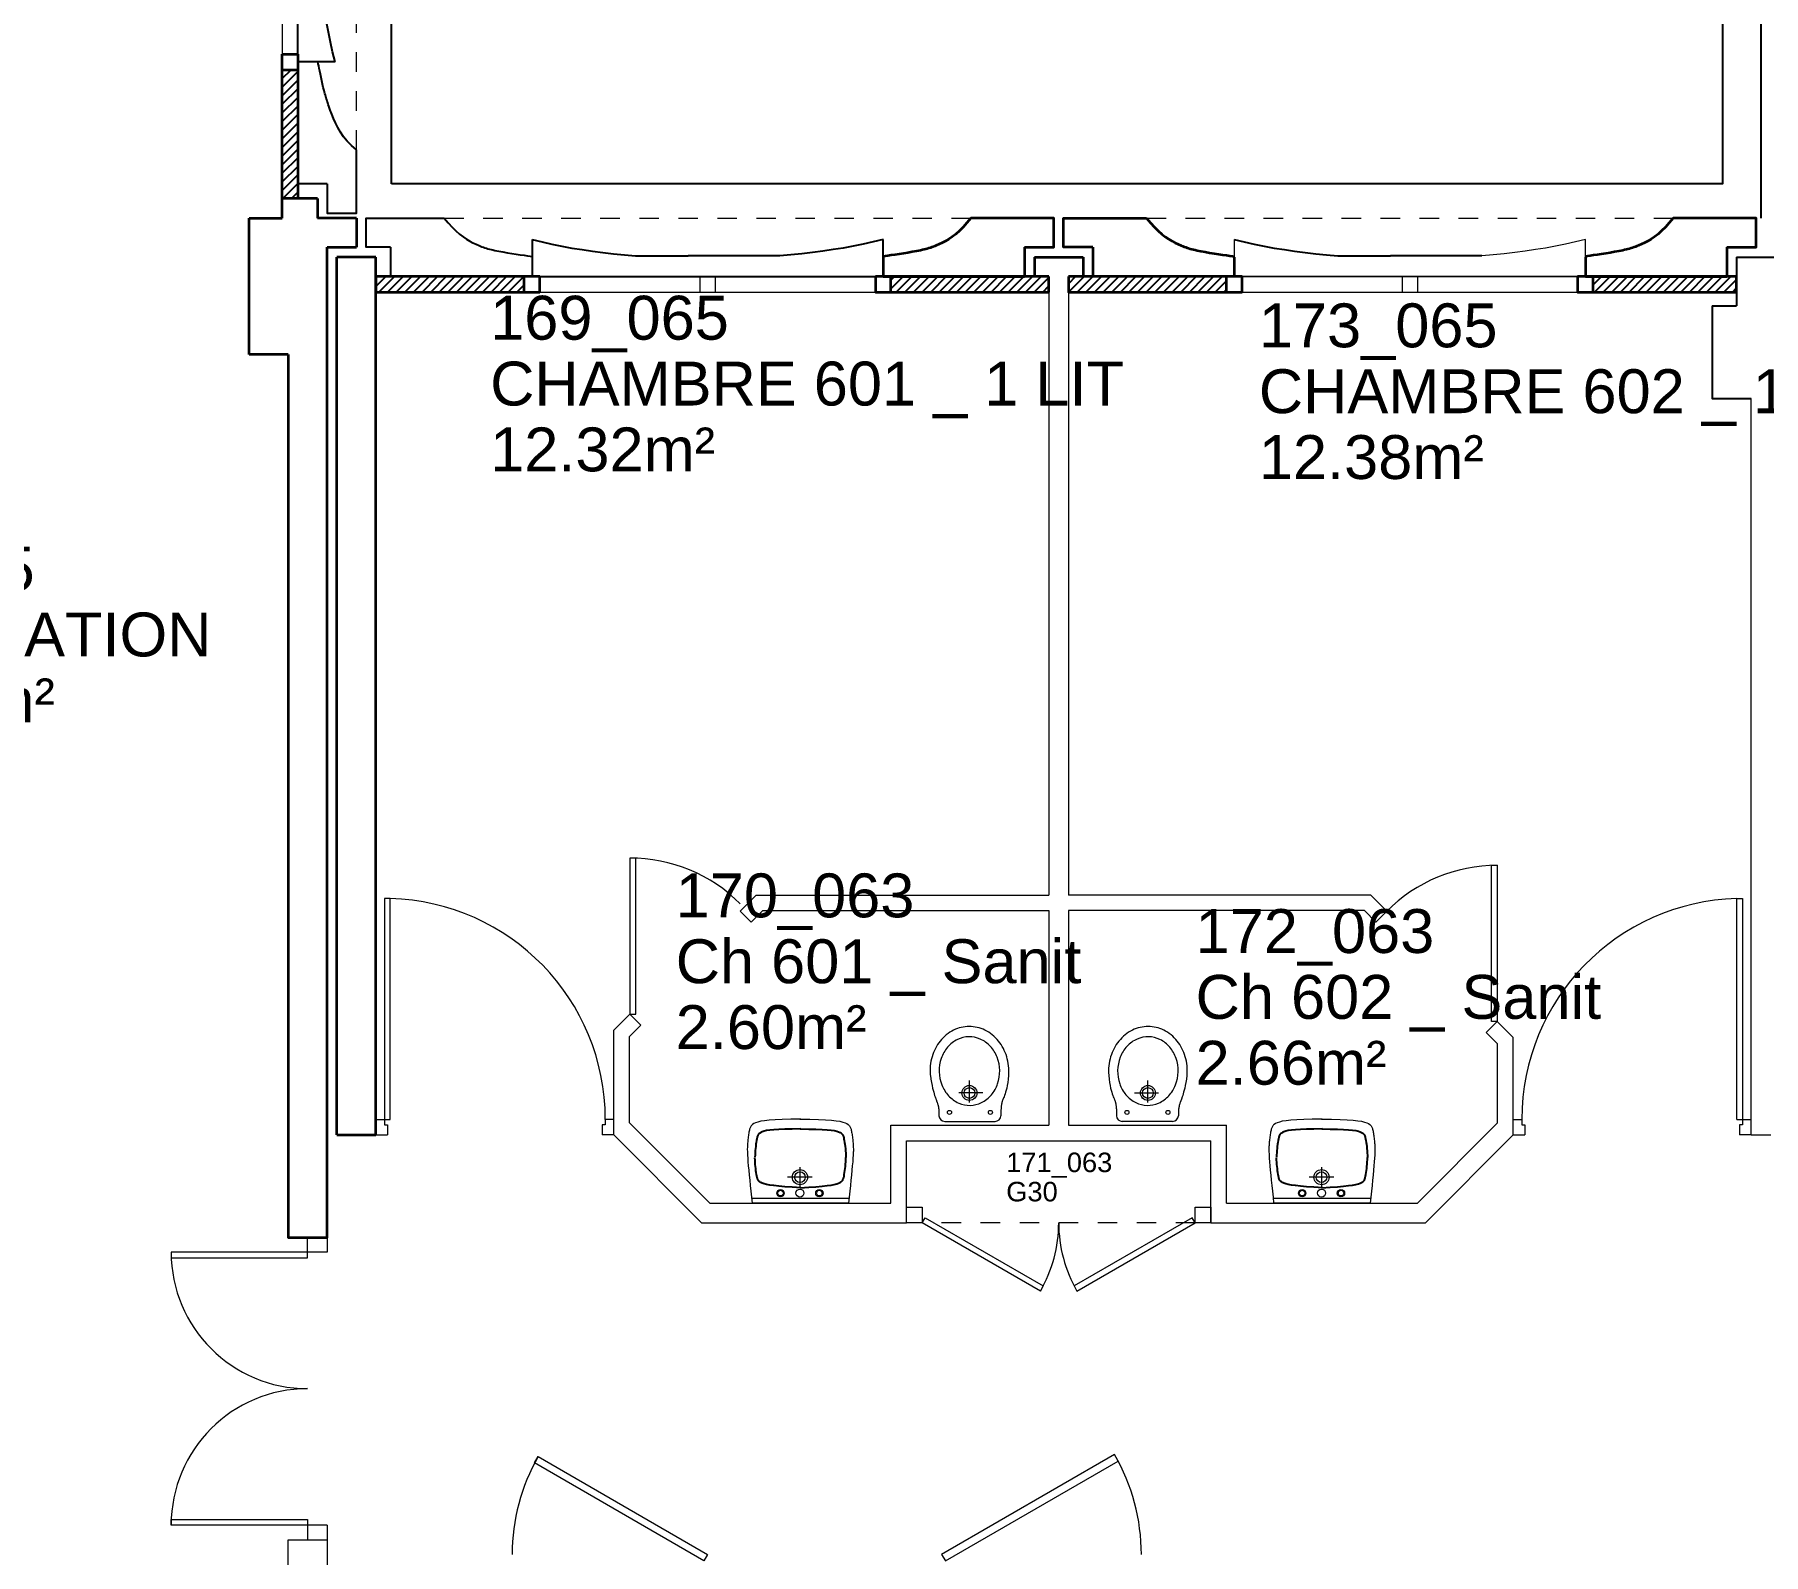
# Model space of a CAD drawing. Header units: metres. Extents: x -8 to 211, y -5 to 116.
# Drawn here: x 165.65 to 174.51, y 60.65 to 68.44 of the extents above; entities that cross this region are included whole.
import ezdxf

# ---------------------------------------------------------------- set-up
doc = ezdxf.new("R2010")
doc.units = ezdxf.units.M
doc.header["$LTSCALE"] = 0.6
doc.header["$MEASUREMENT"] = 0
doc.linetypes.add('CACHÉ', pattern=[0.25, 0.125, -0.125])
doc.linetypes.add('CONTINU', pattern=[0])
doc.layers.get('0').update_dxf_attribs({"linetype": 'CONTINUOUS'})
for name, color, linetype in [('002 poteaux', 7, 'CONTINUOUS'), ('004 cloisons', 7, 'CONTINUOUS'), ('004 isolation', 7, 'CONTINUOUS'), ('006 sanitaire', 5, 'CONTINUOUS'), ('007 Fenêtre', 7, 'CONTINUOUS'), ('A1100 Espace-vert', 7, 'CONTINUOUS'), ('A_Etiqu_Gaine', 8, 'CONTINUOUS'), ('A_Etiqu_Gaine_ancien', 8, 'CONTINUOUS'), ('A_Etiqu_Gaine_code', 8, 'CONTINUOUS'), ('A_Etiqu_Local', 8, 'CONTINUOUS')]:
    doc.layers.add(name, color=color, linetype=linetype)
for name, color, linetype, lineweight in [('A_CHASS', 4, 'CONTINU', 20), ('A_MURS_CLOI', 7, 'CONTINU', 20), ('A_MURS_STRU', 7, 'CONTINU', 35), ('A_PORT', 8, 'CONTINUOUS', 0), ('A_SANI', 5, 'CONTINU', 0)]:
    doc.layers.add(name, color=color, linetype=linetype, lineweight=lineweight)
doc.styles.add('Attribut', font='arial.ttf')

# ---------------------------------------------------------------- blocks, each defined once
blk = doc.blocks.new('BROCA4-G451')
at = {"layer": '004 cloisons', "color": 1, "linetype": 'Continuous'}
for p in [(23.78093, 21.856592), (24.519737, 21.856592)]:
    blk.add_line(p, (24.050331, 21.856592), dxfattribs=at)
blk.add_lwpolyline([(23.250336, 21.939997), (23.301493, 21.927535), (23.35251, 21.916172), (23.403599, 21.90584), (23.454971, 21.896469), (23.506835, 21.887992), (23.559403, 21.880339), (23.612886, 21.873441), (23.667494, 21.86723), (23.723438, 21.861637), (23.78093, 21.856592)], dxfattribs=at)
blk = doc.blocks.new('BROCA4-G450')
at = {"layer": '004 cloisons', "color": 1, "linetype": 'Continuous'}
for points in [[(23.250336, 21.939997), (23.250336, 21.749994), (25.050329, 21.749994), (25.050329, 21.939997)], [(25.050329, 21.939997), (24.999172, 21.927535), (24.948155, 21.916172), (24.897066, 21.90584), (24.845695, 21.896469), (24.793831, 21.887992), (24.741263, 21.880339), (24.687781, 21.873441), (24.633173, 21.86723), (24.577229, 21.861637), (24.519737, 21.856592)]]:
    blk.add_lwpolyline(points, dxfattribs=at)
at = {"layer": '004 cloisons'}
blk.add_blockref('BROCA4-G451', (0, 0), dxfattribs=at)
blk = doc.blocks.new('BROCA4-G455')
at = {"layer": '004 cloisons', "color": 1, "linetype": 'Continuous'}
for p in [(22.15691, 24.081827), (22.15691, 23.38077)]:
    blk.add_line(p, (22.15691, 23.650171), dxfattribs=at)
blk.add_lwpolyline([(22.240314, 22.850176), (22.227852, 22.901333), (22.21649, 22.952351), (22.206157, 23.00344), (22.196787, 23.054811), (22.18831, 23.106675), (22.180657, 23.159243), (22.173759, 23.212726), (22.167548, 23.267334), (22.161954, 23.323278), (22.15691, 23.38077)], dxfattribs=at)
blk = doc.blocks.new('BROCA4-G454')
at = {"layer": '004 cloisons', "color": 1, "linetype": 'Continuous'}
for points in [[(22.240314, 22.850176), (22.050312, 22.850176), (22.050312, 24.600344), (22.240314, 24.600344)], [(22.240314, 24.600344), (22.227852, 24.561633), (22.21649, 24.518559), (22.206157, 24.471663), (22.196787, 24.421485), (22.18831, 24.368568), (22.180657, 24.313453), (22.173759, 24.25668), (22.167548, 24.19879), (22.161954, 24.140326), (22.15691, 24.081827)]]:
    blk.add_lwpolyline(points, dxfattribs=at)
at = {"layer": '004 cloisons'}
blk.add_blockref('BROCA4-G455', (0, 0), dxfattribs=at)
blk = doc.blocks.new('A_Etiqu_Local')
at = {"style": 'Attribut', "flags": 1}
for tag, p in [('CODE_HOPITAL', (-0.4463, 1.9737)), ('CODE_SITE', (-0.4463, 1.7487)), ('CODE_BATIMENT', (-0.4463, 1.5237)), ('CODE_SECTEUR', (-0.4463, 1.2987)), ('CODE_ETAGE', (-0.4463, 1.0737)), ('NOM_NORMALISE', (-0.4463, -0.843)), ('SECTEUR_ACTIVITE', (-0.4463, -1.068)), ('SOUS_SECTEUR_ACTIVITE', (-0.4463, -1.293)), ('VOLUME', (-0.4463, -1.518)), ('SERVICE', (-0.4463, -1.743)), ('CODE_UG', (-0.4463, -1.968)), ('CODE_UA', (-0.4463, -2.193)), ('CODE_POLE', (-0.4463, -2.418)), ('OCCUPANT_EXTERNE', (-0.4463, -2.643)), ('DISPONIBILITE', (-0.4463, -2.868)), ('ACCES_HANDICAPES', (-0.4463, -3.093)), ('NATURE_SOL', (-0.4463, -3.318)), ('RISQUE_LABORATOIRE', (-0.4463, -3.543)), ('AMIANTE', (-0.4463, -3.768))]:
    blk.add_attdef(tag, p, '', height=0.15, dxfattribs=at)
at = {"layer": 'A_Etiqu_Local', "style": 'Attribut'}
for tag, p in [('CODE_PIECE', (-0.4483, 0.5327)), ('NOM_USAGE', (-0.4483, 0.1952)), ('SURFACE', (-0.4483, -0.1423))]:
    blk.add_attdef(tag, p, '', height=0.225, dxfattribs=at)
blk = doc.blocks.new('A_Etiqu_Gaine')
at = {"style": 'Attribut', "flags": 1}
for tag, p in [('CODE_HOPITAL', (-0.4323, 0.8651)), ('CODE_SITE', (-0.4323, 0.7151)), ('CODE_BATIMENT', (-0.4323, 0.5651)), ('CODE_SECTEUR', (-0.4323, 0.4151)), ('CODE_ETAGE', (-0.4323, 0.2651)), ('NOM_NORMALISE', (-0.4323, -0.3349)), ('SECTEUR_ACTIVITE', (-0.4323, -0.4849)), ('SOUS_SECTEUR_ACTIVITE', (-0.4323, -0.6349)), ('SURFACE', (-0.4323, -0.7849)), ('CODE_UG', (-0.4323, -0.9349)), ('CODE_POLE', (-0.4323, -1.0849)), ('AMIANTE', (-0.4323, -1.2349))]:
    blk.add_attdef(tag, p, '', height=0.1, dxfattribs=at)
at = {"layer": 'A_Etiqu_Gaine', "style": 'Attribut'}
blk.add_attdef('NOM_USAGE', (-0.4323, -0.1849), '', height=0.1, dxfattribs=at)
at = {"layer": 'A_Etiqu_Gaine_ancien', "style": 'Attribut'}
blk.add_attdef('CODE_PIECE_ANCIEN', (-0.4323, 0.1151), '', height=0.1, dxfattribs=at)
at = {"layer": 'A_Etiqu_Gaine_code', "style": 'Attribut'}
blk.add_attdef('CODE_PIECE', (-0.4323, -0.0349), '', height=0.1, dxfattribs=at)
blk = doc.blocks.new('BROCA2-G1127')
at = {"layer": '006 sanitaire', "linetype": 'Continuous'}
for points in [[(48.753517, 17.895912), (48.709555, 17.892946), (48.67232, 17.890017), (48.641202, 17.887107), (48.615589, 17.884195), (48.594871, 17.881265), (48.578435, 17.878295), (48.565672, 17.875267), (48.55597, 17.872162), (48.548718, 17.868961), (48.543304, 17.865645), (48.543304, 17.865645), (48.541104, 17.863934), (48.53918, 17.862162), (48.537502, 17.860303), (48.53604, 17.85833), (48.534764, 17.856216), (48.533642, 17.853934), (48.532644, 17.851457), (48.531741, 17.84876), (48.530901, 17.845814), (48.530094, 17.842593), (48.530094, 17.842593), (48.528502, 17.835279), (48.526946, 17.826909), (48.525451, 17.817635), (48.52404, 17.807608), (48.522739, 17.79698), (48.521572, 17.785902), (48.520565, 17.774527), (48.519741, 17.763005), (48.519127, 17.751488), (48.518745, 17.740128)], [(48.75016, 17.895912), (48.794119, 17.892946), (48.831351, 17.890017), (48.862467, 17.887107), (48.88808, 17.884195), (48.908798, 17.881265), (48.925234, 17.878295), (48.937998, 17.875267), (48.947701, 17.872162), (48.954954, 17.868961), (48.960367, 17.865645), (48.960367, 17.865645), (48.962567, 17.863934), (48.964491, 17.862162), (48.966168, 17.860303), (48.96763, 17.85833), (48.968906, 17.856216), (48.970027, 17.853934), (48.971024, 17.851457), (48.971927, 17.84876), (48.972766, 17.845814), (48.973572, 17.842593), (48.973572, 17.842593), (48.975163, 17.835281), (48.976717, 17.826927), (48.978212, 17.817694), (48.97962, 17.807748), (48.980918, 17.797253), (48.98208, 17.786374), (48.983082, 17.775275), (48.983897, 17.764122), (48.984502, 17.753078), (48.984871, 17.74231)]]:
    blk.add_lwpolyline(points, dxfattribs=at)
blk = doc.blocks.new('BROCA2-G1128')
at = {"layer": '006 sanitaire', "linetype": 'Continuous'}
for points in [[(48.753517, 17.59388), (48.709555, 17.594272), (48.67232, 17.59514), (48.641202, 17.596446), (48.615589, 17.598151), (48.594871, 17.600219), (48.578435, 17.60261), (48.565672, 17.605287), (48.55597, 17.608211), (48.548718, 17.611346), (48.543304, 17.614653), (48.543304, 17.614653), (48.541104, 17.616364), (48.53918, 17.618136), (48.537502, 17.619995), (48.53604, 17.621968), (48.534764, 17.624082), (48.533642, 17.626363), (48.532644, 17.628839), (48.531741, 17.631537), (48.530901, 17.634483), (48.530094, 17.637704), (48.530094, 17.637704), (48.528502, 17.645017), (48.526946, 17.653387), (48.525451, 17.662662), (48.52404, 17.672689), (48.522739, 17.683318), (48.521572, 17.694397), (48.520565, 17.705773), (48.519741, 17.717296), (48.519127, 17.728813), (48.518745, 17.740173)], [(48.75016, 17.59388), (48.794119, 17.594272), (48.831351, 17.59514), (48.862467, 17.596446), (48.88808, 17.598151), (48.908798, 17.600219), (48.925234, 17.60261), (48.937998, 17.605287), (48.947701, 17.608211), (48.954954, 17.611346), (48.960367, 17.614653), (48.960367, 17.614653), (48.962567, 17.616364), (48.964491, 17.618136), (48.966168, 17.619995), (48.96763, 17.621968), (48.968906, 17.624082), (48.970027, 17.626363), (48.971024, 17.628839), (48.971927, 17.631537), (48.972766, 17.634483), (48.973572, 17.637704), (48.973572, 17.637704), (48.975163, 17.645015), (48.976717, 17.65337), (48.978212, 17.662603), (48.97962, 17.67255), (48.980918, 17.683045), (48.98208, 17.693925), (48.983082, 17.705025), (48.983897, 17.716179), (48.984502, 17.727222), (48.984871, 17.737991)]]:
    blk.add_lwpolyline(points, dxfattribs=at)
blk = doc.blocks.new('BROCA2-G1126')
at = {"layer": '006 sanitaire'}
for name in ['BROCA2-G1127', 'BROCA2-G1128']:
    blk.add_blockref(name, (0, 0), dxfattribs=at)
blk = doc.blocks.new('BROCA4-G457')
at = {"layer": '004 cloisons', "color": 5, "linetype": 'Continuous'}
for p, q in [((22.04998, 22.850176), (22.04998, 22.224897)), ((22.149986, 22.850176), (22.04998, 22.850176)), ((22.199989, 22.224897), (22.04998, 22.224897))]:
    blk.add_line(p, q, dxfattribs=at)
for points in [[(22.349991, 22.400179), (22.325122, 22.42146), (22.303367, 22.443832), (22.284456, 22.466966), (22.268118, 22.490538), (22.254082, 22.514218), (22.24208, 22.537681), (22.23184, 22.560599), (22.223092, 22.582644), (22.215565, 22.603491), (22.20899, 22.622811), (22.20899, 22.622811), (22.205978, 22.631815), (22.203122, 22.640424), (22.200409, 22.648704), (22.197824, 22.656725), (22.195354, 22.664554), (22.192985, 22.672258), (22.190702, 22.679906), (22.188492, 22.687565), (22.186342, 22.695303), (22.184236, 22.703188), (22.184236, 22.703188), (22.180126, 22.719524), (22.176166, 22.736386), (22.172379, 22.753441), (22.16879, 22.770355), (22.165424, 22.786797), (22.162306, 22.802432), (22.159459, 22.816928), (22.156909, 22.829952), (22.154681, 22.841171), (22.152798, 22.850252)], [(22.199989, 22.224897), (22.199989, 22.075003), (22.349991, 22.075003), (22.349991, 22.400179)]]:
    blk.add_lwpolyline(points, dxfattribs=at)
blk = doc.blocks.new('BROCA4-G453')
at = {"layer": '004 cloisons', "color": 5, "linetype": 'Continuous'}
for p, q in [((22.525238, 21.900003), (22.525238, 21.749994)), ((23.250343, 21.85), (23.250343, 21.749994)), ((23.250343, 21.749994), (22.525238, 21.749994))]:
    blk.add_line(p, q, dxfattribs=at)
for points in [[(22.525238, 21.900003), (22.400343, 21.900003), (22.400343, 22.050003), (22.800346, 22.050003)], [(22.800346, 22.050003), (22.820686, 22.025135), (22.840456, 22.00338), (22.85966, 21.984469), (22.878304, 21.968131), (22.896392, 21.954096), (22.913931, 21.942094), (22.930925, 21.931854), (22.947379, 21.923106), (22.963298, 21.915579), (22.978688, 21.909004), (22.978688, 21.909004), (22.986197, 21.905992), (22.993642, 21.903136), (23.001093, 21.900423), (23.008615, 21.897839), (23.016278, 21.895368), (23.024148, 21.892999), (23.032294, 21.890716), (23.040784, 21.888507), (23.049684, 21.886356), (23.059064, 21.88425), (23.059064, 21.88425), (23.079331, 21.88014), (23.10112, 21.87618), (23.123767, 21.872393), (23.146605, 21.868804), (23.168971, 21.865438), (23.190198, 21.86232), (23.209621, 21.859473), (23.226576, 21.856923), (23.240397, 21.854695), (23.25042, 21.852812)]]:
    blk.add_lwpolyline(points, dxfattribs=at)
blk = doc.blocks.new('BROCA4-G473')
at = {"layer": '004 cloisons', "color": 1, "linetype": 'Continuous'}
for p in [(27.38093, 21.856592), (28.119738, 21.856592)]:
    blk.add_line(p, (27.650331, 21.856592), dxfattribs=at)
blk.add_lwpolyline([(26.850336, 21.939997), (26.901493, 21.927535), (26.952511, 21.916172), (27.0036, 21.90584), (27.054971, 21.896469), (27.106835, 21.887992), (27.159403, 21.880339), (27.212886, 21.873441), (27.267494, 21.86723), (27.323439, 21.861637), (27.38093, 21.856592)], dxfattribs=at)

msp = doc.modelspace()

# ---------------------------------------------------------------- linework, layer by layer
at = {"layer": '002 poteaux', "color": 8, "linetype": 'Continuous'}
for p, q in [((174.3753, 67.2961), (174.625, 67.2961)), ((174.3753, 67.2961), (174.3753, 67.0461)), ((174.2499, 67.0461), (174.3753, 67.0461))]:
    msp.add_line(p, q, dxfattribs=at)
msp.add_lwpolyline([(174.2499, 67.0461), (174.2499, 66.5711), (174.4498, 66.5711)], dxfattribs=at)
at = {"layer": '004 isolation', "color": 8, "linetype": 'Continuous'}
for p, q in [((166.9205, 68.2563), (166.9198, 68.2557)), ((166.9198, 68.2113), (166.9648, 68.2563)), ((166.9198, 67.5961), (166.9198, 68.2563)), ((166.9198, 68.2563), (166.9998, 68.2563)), ((166.9998, 68.2473), (166.9198, 68.1673)), ((166.9998, 68.2563), (166.9998, 67.5961)), ((166.9199, 68.123), (166.9998, 68.203)), ((166.9998, 68.159), (166.9199, 68.079)), ((166.9199, 68.0347), (166.9998, 68.1147)), ((166.9998, 68.0703), (166.9199, 67.9904)), ((166.9199, 67.9464), (166.9998, 68.0264)), ((166.9998, 67.982), (166.9199, 67.9021)), ((166.9199, 67.8578), (166.9998, 67.9377)), ((166.9998, 67.8937), (166.9199, 67.8138)), ((166.9199, 67.7695), (166.9998, 67.8494)), ((166.9998, 67.8054), (166.9199, 67.7255)), ((166.9199, 67.6812), (166.9998, 67.7611)), ((166.9998, 67.7168), (166.9199, 67.6368)), ((166.9231, 67.5961), (166.9998, 67.6728)), ((166.9998, 67.6285), (166.9675, 67.5961)), ((166.9998, 67.5961), (166.9198, 67.5961)), ((167.407, 67.1961), (167.3999, 67.189)), ((167.3999, 67.1448), (167.4512, 67.1961)), ((167.3999, 67.1161), (167.3999, 67.1961)), ((167.3999, 67.1961), (168.1602, 67.1961)), ((167.4953, 67.1961), (167.4153, 67.1161)), ((167.4595, 67.1161), (167.5395, 67.1961)), ((167.5837, 67.1961), (167.5037, 67.1161)), ((167.5479, 67.1161), (167.6279, 67.1961)), ((167.6721, 67.1961), (167.5921, 67.1161)), ((167.6363, 67.1161), (167.7163, 67.1961)), ((167.7605, 67.1961), (167.6805, 67.1161)), ((167.7247, 67.1161), (167.8047, 67.1961)), ((167.8489, 67.1961), (167.7689, 67.1161)), ((167.8131, 67.1161), (167.8931, 67.1961)), ((167.9373, 67.1961), (167.8573, 67.1161)), ((167.9015, 67.1161), (167.9815, 67.1961)), ((168.0257, 67.1961), (167.9457, 67.1161)), ((167.9899, 67.1161), (168.0699, 67.1961)), ((168.1141, 67.1961), (168.0341, 67.1161)), ((168.0783, 67.1161), (168.1583, 67.1961)), ((168.1602, 67.1961), (168.1602, 67.1161)), ((170.0586, 67.1961), (170.0402, 67.1777)), ((170.0402, 67.1335), (170.1028, 67.1961)), ((170.0402, 67.1161), (170.0402, 67.1961)), ((170.0402, 67.1961), (170.8502, 67.1961)), ((170.147, 67.1961), (170.067, 67.1161)), ((170.1112, 67.1161), (170.1912, 67.1961)), ((170.2354, 67.1961), (170.1554, 67.1161)), ((170.1996, 67.1161), (170.2796, 67.1961)), ((170.3238, 67.1961), (170.2438, 67.1161)), ((170.288, 67.1161), (170.368, 67.1961)), ((170.4122, 67.1961), (170.3322, 67.1161)), ((170.3764, 67.1161), (170.4564, 67.1961)), ((170.5006, 67.1961), (170.4206, 67.1161)), ((170.4647, 67.1161), (170.5447, 67.1961)), ((170.589, 67.1961), (170.5089, 67.1161)), ((170.5531, 67.1161), (170.6331, 67.1961)), ((170.6773, 67.1961), (170.5973, 67.1161)), ((170.6415, 67.1161), (170.7215, 67.1961)), ((170.7657, 67.1961), (170.6857, 67.1161)), ((170.7299, 67.1161), (170.8099, 67.1961)), ((170.8502, 67.1922), (170.7741, 67.1161)), ((170.8502, 67.1961), (170.8502, 67.1161)), ((170.9867, 67.1961), (170.9502, 67.1596)), ((170.9502, 67.1161), (170.9502, 67.1961)), ((170.9502, 67.1961), (171.7602, 67.1961)), ((170.9509, 67.1161), (171.0309, 67.1961)), ((171.0751, 67.1961), (170.9951, 67.1161)), ((171.0393, 67.1161), (171.1193, 67.1961)), ((171.1635, 67.1961), (171.0834, 67.1161)), ((171.1277, 67.1161), (171.2077, 67.1961)), ((171.2519, 67.1961), (171.1718, 67.1161)), ((171.216, 67.1161), (171.2961, 67.1961)), ((171.3403, 67.1961), (171.2602, 67.1161)), ((171.3044, 67.1161), (171.3844, 67.1961)), ((171.4286, 67.1961), (171.3486, 67.1161)), ((171.3928, 67.1161), (171.4728, 67.1961)), ((171.517, 67.1961), (171.437, 67.1161)), ((171.4812, 67.1161), (171.5612, 67.1961)), ((171.6054, 67.1961), (171.5254, 67.1161)), ((171.5696, 67.1161), (171.6496, 67.1961)), ((171.6938, 67.1961), (171.6138, 67.1161)), ((171.658, 67.1161), (171.738, 67.1961)), ((171.7602, 67.1961), (171.7602, 67.1161)), ((173.6825, 67.1961), (173.6402, 67.1538)), ((173.6402, 67.1961), (174.3753, 67.1961)), ((173.6402, 67.1161), (173.6402, 67.1961)), ((173.6467, 67.1161), (173.7267, 67.1961)), ((173.7709, 67.1961), (173.6909, 67.1161)), ((173.7351, 67.1161), (173.8151, 67.1961)), ((173.8593, 67.1961), (173.7793, 67.1161)), ((173.8235, 67.1161), (173.9035, 67.1961)), ((173.9477, 67.1961), (173.8677, 67.1161)), ((173.9119, 67.1161), (173.9919, 67.1961)), ((174.0361, 67.1961), (173.9561, 67.1161)), ((174.0003, 67.1161), (174.0803, 67.1961)), ((174.1245, 67.1961), (174.0445, 67.1161)), ((174.0887, 67.1161), (174.1687, 67.1961)), ((174.2129, 67.1961), (174.1329, 67.1161)), ((174.1771, 67.1161), (174.2571, 67.1961)), ((174.3012, 67.1961), (174.2212, 67.1161)), ((174.2655, 67.1161), (174.3455, 67.1961)), ((174.3753, 67.1818), (174.3096, 67.1161)), ((174.3753, 67.1961), (174.3753, 67.1161)), ((168.1602, 67.1161), (167.3999, 67.1161)), ((168.1602, 67.1539), (168.1225, 67.1161)), ((170.8502, 67.1161), (170.0402, 67.1161)), ((170.8183, 67.1161), (170.8502, 67.148)), ((171.7602, 67.1161), (170.9502, 67.1161)), ((171.7602, 67.1741), (171.7022, 67.1161)), ((171.7464, 67.1161), (171.7602, 67.1299)), ((174.3753, 67.1161), (173.6402, 67.1161)), ((174.3538, 67.1161), (174.3753, 67.1376))]:
    msp.add_line(p, q, dxfattribs=at)
at = {"layer": 'A1100 Espace-vert', "color": 8, "linetype": 'Continuous'}
msp.add_lwpolyline([(167.2999, 74.5461), (174.4999, 74.5461), (174.4999, 67.4961)], dxfattribs=at)
msp.add_lwpolyline([(167.4804, 67.6708), (167.4804, 74.3431), (174.3027, 74.3431), (174.3027, 67.6708)], close=True, dxfattribs=at)
at = {"layer": 'A_CHASS', "color": 8, "linetype": 'CACHÉ'}
for p, q in [((167.2999, 67.8463), (167.2999, 70.4965)), ((167.7502, 67.4961), (170.4502, 67.4961)), ((171.3502, 67.4961), (174.0502, 67.4961))]:
    msp.add_line(p, q, dxfattribs=at)
at = {"layer": 'A_CHASS', "color": 8, "linetype": 'Continuous'}
for p, q in [((166.9202, 68.3363), (166.9202, 70.0065)), ((167.0002, 70.0065), (167.0002, 68.3363)), ((169.9602, 67.1961), (168.2402, 67.1961)), ((173.5602, 67.1961), (171.8402, 67.1961)), ((168.2402, 67.1161), (169.9602, 67.1161)), ((171.8402, 67.1161), (173.5602, 67.1161))]:
    msp.add_line(p, q, dxfattribs=at)
for points in [[(171.8002, 67.3861), (171.8002, 67.1961), (173.6002, 67.1961), (173.6002, 67.3861)], [(173.6002, 67.3861), (173.549, 67.3737), (173.498, 67.3623), (173.4469, 67.352), (173.3956, 67.3426), (173.3437, 67.3341), (173.2911, 67.3265), (173.2376, 67.3196), (173.183, 67.3134), (173.1271, 67.3078), (173.0696, 67.3027)], [(169.0602, 67.1961), (169.0602, 67.1161)], [(169.1402, 67.1161), (169.1402, 67.1961)], [(172.6602, 67.1961), (172.6602, 67.1161)], [(172.7402, 67.1161), (172.7402, 67.1961)]]:
    msp.add_lwpolyline(points, dxfattribs=at)
at = {"layer": 'A_MURS_CLOI', "color": 8, "linetype": 'Continuous'}
for p, q in [((170.8502, 67.1961), (170.8499, 64.0262)), ((170.9502, 67.1961), (170.9499, 64.0262)), ((174.4498, 62.7962), (174.4498, 66.5711)), ((169.2675, 63.9441), (169.3496, 64.0262)), ((169.3496, 64.0262), (170.8499, 64.0262)), ((172.5001, 64.0262), (170.9499, 64.0262)), ((172.5822, 63.9441), (172.5001, 64.0262)), ((169.2675, 63.9441), (169.324, 63.8875)), ((169.324, 63.8875), (169.3828, 63.9462)), ((169.3828, 63.9462), (170.8499, 63.9462)), ((170.8499, 63.9462), (170.8499, 62.8458)), ((172.4669, 63.9462), (170.9499, 63.9462)), ((170.9499, 63.9462), (170.9499, 62.8458)), ((172.5257, 63.8875), (172.4669, 63.9462)), ((172.5822, 63.9441), (172.5257, 63.8875)), ((168.6196, 63.3337), (168.7018, 63.4159)), ((168.7018, 63.4159), (168.7583, 63.3593)), ((173.1479, 63.3784), (173.0913, 63.3218)), ((173.2301, 63.2962), (173.1479, 63.3784)), ((168.6196, 62.7962), (168.6196, 63.3337)), ((168.6996, 63.3006), (168.7583, 63.3593)), ((168.6996, 62.8577), (168.6996, 63.3006)), ((173.1501, 63.2631), (173.0913, 63.3218)), ((173.2301, 62.7962), (173.2301, 63.2962)), ((173.1501, 62.8577), (173.1501, 63.2631)), ((168.6996, 62.8577), (169.111, 62.4462)), ((170.0399, 62.8458), (170.8499, 62.8458)), ((170.0399, 62.4462), (170.0399, 62.8458)), ((170.9499, 62.8458), (171.7599, 62.8458)), ((171.7599, 62.4462), (171.7599, 62.8458)), ((173.1501, 62.8577), (172.7387, 62.4462)), ((168.6196, 62.7962), (169.0696, 62.3462)), ((170.1199, 62.7658), (171.6799, 62.7658)), ((170.1199, 62.3462), (170.1199, 62.7658)), ((171.6799, 62.3462), (171.6799, 62.7658)), ((173.2301, 62.7962), (172.7801, 62.3462)), ((174.4498, 62.7962), (174.5498, 62.7962)), ((169.111, 62.4462), (170.0399, 62.4462)), ((171.7599, 62.4462), (172.7387, 62.4462)), ((169.0696, 62.3462), (170.1199, 62.3462)), ((171.6799, 62.3462), (172.7801, 62.3462))]:
    msp.add_line(p, q, dxfattribs=at)
msp.add_lwpolyline([(167.0499, 62.196), (167.0499, 62.271), (167.1499, 62.271), (167.1499, 62.196)], close=True, dxfattribs=at)
for points in [[(167.1499, 60.796), (167.1499, 56.4211), (166.9499, 56.4211), (166.9499, 60.721)], [(166.9499, 60.721), (167.1499, 60.721)], [(167.1499, 60.796), (167.0499, 60.796), (167.0499, 60.721)]]:
    msp.add_lwpolyline(points, dxfattribs=at)
at = {"layer": 'A_MURS_STRU', "color": 8, "linetype": 'Continuous'}
for p, q in [((166.9198, 67.4961), (166.9198, 68.3363)), ((166.9998, 68.3363), (166.9998, 67.5961)), ((167.0999, 67.5961), (166.9198, 67.5961)), ((167.0999, 67.5961), (167.0999, 67.4961)), ((166.7499, 66.7961), (166.7499, 67.4961)), ((166.7499, 67.4961), (166.9198, 67.4961)), ((167.2999, 67.4961), (167.0999, 67.4961)), ((167.2999, 67.4961), (167.2999, 67.3461)), ((167.1499, 67.3461), (167.2999, 67.3461)), ((170.7753, 67.2961), (170.7753, 67.1961)), ((170.7753, 67.2961), (171.0251, 67.2961)), ((171.0251, 67.2961), (171.0251, 67.1961)), ((168.2402, 67.1961), (167.3999, 67.1961)), ((170.8502, 67.1961), (169.9602, 67.1961)), ((171.8402, 67.1961), (170.9502, 67.1961)), ((174.3753, 67.1961), (173.5602, 67.1961)), ((166.9499, 66.7961), (166.7499, 66.7961))]:
    msp.add_line(p, q, dxfattribs=at)
at = {"layer": 'A_MURS_STRU', "color": 8}
for p, q in [((167.3999, 67.2961), (167.1999, 67.2961)), ((167.1999, 62.7962), (167.1999, 67.2961)), ((167.3999, 62.7962), (167.3999, 67.2961)), ((170.0002, 67.2961), (170.0002, 67.1961)), ((170.7253, 67.3461), (170.7253, 67.1961)), ((171.0751, 67.3461), (171.0751, 67.1961)), ((171.8002, 67.2961), (171.8002, 67.1961)), ((173.6002, 67.2961), (173.6002, 67.1961)), ((174.3253, 67.3461), (174.3253, 67.1961)), ((170.0002, 67.1961), (170.7253, 67.1961)), ((171.8002, 67.1961), (171.0751, 67.1961)), ((173.6002, 67.1961), (174.3253, 67.1961)), ((167.1999, 62.7962), (167.3999, 62.7962))]:
    msp.add_line(p, q, dxfattribs=at)
at = {"layer": 'A_MURS_STRU', "color": 8, "linetype": 'Continuous'}
for points in [[(166.9198, 68.3363), (166.9998, 68.3363)], [(166.9198, 68.2563), (166.9998, 68.2563)], [(166.9499, 66.7961), (166.9499, 62.271), (167.1499, 62.271), (167.1499, 67.3461)], [(167.3999, 67.1961), (167.3999, 67.1161), (168.2402, 67.1161)], [(168.1602, 67.1161), (168.1602, 67.1961)], [(168.2402, 67.1161), (168.2402, 67.1961)], [(169.9602, 67.1961), (169.9602, 67.1161), (170.8502, 67.1161)], [(170.0402, 67.1161), (170.0402, 67.1961)], [(170.8502, 67.1161), (170.8502, 67.1961)], [(170.9502, 67.1961), (170.9502, 67.1161), (171.8402, 67.1161)], [(171.7602, 67.1161), (171.7602, 67.1961)], [(171.8402, 67.1161), (171.8402, 67.1961)], [(173.5602, 67.1961), (173.5602, 67.1161), (174.3753, 67.1161)], [(173.6402, 67.1161), (173.6402, 67.1961)], [(174.3753, 67.1161), (174.3753, 67.1961)]]:
    msp.add_lwpolyline(points, dxfattribs=at)
at = {"layer": 'A_MURS_STRU', "color": 8}
for points in [[(170.4502, 67.4961), (170.4298, 67.4713), (170.4101, 67.4495), (170.3909, 67.4306), (170.3722, 67.4143), (170.3541, 67.4002), (170.3366, 67.3882), (170.3196, 67.378), (170.3032, 67.3692), (170.2872, 67.3617), (170.2718, 67.3551), (170.2718, 67.3551), (170.2643, 67.3521), (170.2569, 67.3493), (170.2494, 67.3465), (170.2419, 67.344), (170.2343, 67.3415), (170.2264, 67.3391), (170.2182, 67.3368), (170.2098, 67.3346), (170.2009, 67.3325), (170.1915, 67.3304), (170.1915, 67.3304), (170.1712, 67.3263), (170.1494, 67.3223), (170.1268, 67.3185), (170.1039, 67.3149), (170.0816, 67.3116), (170.0603, 67.3084), (170.0409, 67.3056), (170.024, 67.303), (170.0101, 67.3008), (170.0001, 67.2989)], [(170.7253, 67.3461), (170.8752, 67.3461), (170.8752, 67.4961), (170.4502, 67.4961)], [(171.0751, 67.3461), (170.9252, 67.3461), (170.9252, 67.4961), (171.3502, 67.4961)], [(171.3502, 67.4961), (171.3705, 67.4713), (171.3903, 67.4495), (171.4095, 67.4306), (171.4282, 67.4143), (171.4462, 67.4002), (171.4638, 67.3882), (171.4808, 67.378), (171.4972, 67.3692), (171.5132, 67.3617), (171.5285, 67.3551), (171.5285, 67.3551), (171.5361, 67.3521), (171.5435, 67.3493), (171.5509, 67.3465), (171.5585, 67.344), (171.5661, 67.3415), (171.574, 67.3391), (171.5821, 67.3368), (171.5906, 67.3346), (171.5995, 67.3325), (171.6089, 67.3304), (171.6089, 67.3304), (171.6292, 67.3263), (171.651, 67.3223), (171.6736, 67.3185), (171.6965, 67.3149), (171.7188, 67.3116), (171.7401, 67.3084), (171.7595, 67.3056), (171.7764, 67.303), (171.7903, 67.3008), (171.8003, 67.2989)], [(174.0502, 67.4961), (174.0298, 67.4713), (174.0101, 67.4495), (173.9909, 67.4306), (173.9722, 67.4143), (173.9541, 67.4002), (173.9366, 67.3882), (173.9196, 67.378), (173.9032, 67.3692), (173.8872, 67.3617), (173.8718, 67.3551), (173.8718, 67.3551), (173.8643, 67.3521), (173.8569, 67.3493), (173.8494, 67.3465), (173.8419, 67.344), (173.8343, 67.3415), (173.8264, 67.3391), (173.8182, 67.3368), (173.8098, 67.3346), (173.8009, 67.3325), (173.7915, 67.3304), (173.7915, 67.3304), (173.7712, 67.3263), (173.7494, 67.3223), (173.7268, 67.3185), (173.7039, 67.3149), (173.6816, 67.3116), (173.6603, 67.3084), (173.6409, 67.3056), (173.624, 67.303), (173.6101, 67.3008), (173.6001, 67.2989)], [(174.3253, 67.3461), (174.4752, 67.3461), (174.4752, 67.4961), (174.0502, 67.4961)]]:
    msp.add_lwpolyline(points, dxfattribs=at)
at = {"layer": 'A_PORT', "color": 8, "linetype": 'Continuous'}
for p, q in [((168.7318, 64.2159), (168.7018, 64.2159)), ((168.7018, 64.2159), (168.7018, 63.4159)), ((168.7318, 63.4159), (168.7318, 64.2159)), ((173.1179, 63.3784), (173.1179, 64.1784)), ((173.1179, 64.1784), (173.1479, 64.1784)), ((173.1479, 64.1784), (173.1479, 63.3784)), ((167.4437, 64.0078), (167.4437, 62.8485)), ((167.4737, 64.0078), (167.4437, 64.0078)), ((167.4737, 62.8762), (167.4737, 64.0078)), ((174.3759, 62.8762), (174.3759, 64.0078)), ((174.3759, 64.0078), (174.4059, 64.0078)), ((174.4059, 64.0078), (174.4059, 62.8485)), ((168.7018, 63.4159), (168.7318, 63.4159)), ((173.1479, 63.3784), (173.1179, 63.3784)), ((167.3999, 62.7962), (167.3999, 62.8762)), ((167.3999, 62.8762), (167.4737, 62.8762)), ((167.4437, 62.8485), (167.4597, 62.8485)), ((167.4597, 62.8485), (167.4597, 62.7962)), ((168.5597, 62.8485), (168.5597, 62.7962)), ((168.5757, 62.8485), (168.5597, 62.8485)), ((168.5757, 62.8762), (168.5757, 62.8485)), ((168.6196, 62.8762), (168.5757, 62.8762)), ((168.6196, 62.7962), (168.6196, 62.8762)), ((173.2301, 62.7962), (173.2301, 62.8762)), ((173.2301, 62.8762), (173.2739, 62.8762)), ((173.2739, 62.8762), (173.2739, 62.8485)), ((173.2739, 62.8485), (173.2899, 62.8485)), ((173.2899, 62.8485), (173.2899, 62.7962)), ((174.3759, 62.8762), (174.4498, 62.8762)), ((174.3899, 62.8485), (174.3899, 62.7962)), ((174.4059, 62.8485), (174.3899, 62.8485)), ((174.4498, 62.7962), (174.4498, 62.8762)), ((167.3999, 62.7962), (167.4597, 62.7962)), ((168.6196, 62.7962), (168.5597, 62.7962)), ((173.2301, 62.7962), (173.2899, 62.7962)), ((174.4498, 62.7962), (174.3899, 62.7962)), ((167.0499, 62.196), (166.3499, 62.196)), ((166.3499, 62.196), (166.3499, 62.166)), ((166.3499, 62.166), (167.0499, 62.166)), ((167.0499, 62.166), (167.0499, 62.196)), ((166.3499, 60.796), (166.3499, 60.826)), ((166.3499, 60.826), (167.0499, 60.826)), ((167.0499, 60.826), (167.0499, 60.796)), ((167.0499, 60.796), (166.3499, 60.796))]:
    msp.add_line(p, q, dxfattribs=at)
at = {"layer": 'A_PORT', "color": 8, "linetype": 'CACHÉ'}
msp.add_line((171.5999, 62.3462), (170.1999, 62.3462), dxfattribs=at)
at = {"layer": 'A_PORT', "color": 8, "linetype": 'Continuous'}
for points in [[(170.1199, 62.3462), (170.1199, 62.4262), (170.1999, 62.4262), (170.1999, 62.3462)], [(171.5999, 62.3462), (171.5999, 62.4262), (171.6799, 62.4262), (171.6799, 62.3462)], [(170.2149, 62.3722), (170.8211, 62.0222), (170.8061, 61.9962), (170.1999, 62.3462)], [(171.5849, 62.3722), (170.9787, 62.0222), (170.9937, 61.9962), (171.5999, 62.3462)], [(170.319, 60.6128), (171.2056, 61.1247), (171.1864, 61.1579), (170.2998, 60.646)], [(169.0816, 60.6141), (168.2134, 61.1153), (168.2322, 61.1479), (169.1003, 60.6467)]]:
    msp.add_lwpolyline(points, close=True, dxfattribs=at)
for centre, radius, start, end in [((168.7018, 63.4159), 0.8, 44.99998, 90), ((173.1479, 63.3784), 0.8, 90, 135.00001), ((167.4437, 62.8762), 1.132, 0, 88.48138), ((174.4059, 62.8762), 1.132, 91.51862, 180), ((170.1999, 62.3462), 0.7, 330.00002, 0.00001), ((171.5999, 62.3462), 0.7, 180.00001, 210), ((167.0499, 62.196), 0.7, 180.00001, 270), ((167.0499, 60.796), 0.7, 90, 179.99999), ((170.2998, 60.646), 1.0238, 0.00001, 30), ((169.1003, 60.6467), 1.0025, 150, 179.99999)]:
    msp.add_arc(centre, radius, start, end, dxfattribs=at)
at = {"layer": 'A_SANI', "color": 8}
for p, q in [((170.4425, 62.9627), (170.4425, 63.075)), ((171.3572, 62.9627), (171.3572, 63.075)), ((170.5108, 63.0116), (170.3888, 63.0116)), ((171.2888, 63.0116), (171.4109, 63.0116)), ((170.2862, 62.8978), (170.2863, 62.8946)), ((170.3163, 62.8658), (170.5735, 62.8658)), ((170.6036, 62.8978), (170.6035, 62.8946)), ((171.196, 62.8978), (171.1962, 62.8946)), ((171.4833, 62.8658), (171.2261, 62.8658)), ((171.5134, 62.8978), (171.5133, 62.8946)), ((169.6367, 62.5798), (169.5103, 62.5798)), ((169.5735, 62.6308), (169.5735, 62.5287)), ((172.3105, 62.5798), (172.1841, 62.5798)), ((172.2473, 62.6308), (172.2473, 62.5287)), ((169.8231, 62.4711), (169.3278, 62.4711)), ((169.8231, 62.4462), (169.3278, 62.4462)), ((172.497, 62.4711), (172.0016, 62.4711)), ((172.497, 62.4462), (172.0016, 62.4462))]:
    msp.add_line(p, q, dxfattribs=at)
for points in [[(170.6436, 63.1026, 0.092603), (170.6334, 63.1975, 0.097518), (170.591, 63.2778, 0.107322), (170.5216, 63.3335, 0.116228), (170.4414, 63.3524, 0.11669), (170.3613, 63.3335, 0.108258), (170.2925, 63.2778, 0.098236), (170.2509, 63.1976, 0.092772), (170.2416, 63.1026, 0.094013)], [(170.3807, 63.2854, 0.102556), (170.3301, 63.2459, 0.093461), (170.2979, 63.1891, 0.177185), (170.3007, 63.0527, 0.093461), (170.3353, 62.9973, 0.102556), (170.3874, 62.9599, 0.222941), (170.5043, 62.9623, 0.102556), (170.5548, 63.0018, 0.093461), (170.587, 63.0586, 0.177033), (170.5842, 63.1951, 0.093461), (170.5497, 63.2504, 0.102556), (170.4975, 63.2878, 0.222834), (170.3807, 63.2854)], [(171.5581, 63.1026, 0.092772), (171.5487, 63.1976, 0.098236), (171.5071, 63.2778, 0.108258), (171.4383, 63.3335, 0.11669), (171.3582, 63.3524, 0.116228), (171.278, 63.3335, 0.107322), (171.2086, 63.2778, 0.097518), (171.1662, 63.1975, 0.092603), (171.1561, 63.1026, 0.094447)], [(171.3021, 63.2878, 0.102556), (171.25, 63.2504, 0.093461), (171.2154, 63.1951, 0.177283), (171.2126, 63.0586, 0.093461), (171.2448, 63.0018, 0.102556), (171.2954, 62.9623, 0.22278), (171.4122, 62.9599, 0.102556), (171.4644, 62.9973, 0.093461), (171.4989, 63.0527, 0.177131), (171.5017, 63.1891, 0.093461), (171.4695, 63.2459, 0.102556), (171.419, 63.2854, 0.222937), (171.302, 63.2878)]]:
    msp.add_lwpolyline(points, format="xyb", dxfattribs=at)
for points in [[(170.2423, 63.1019), (170.2452, 63.0825), (170.2481, 63.0653), (170.251, 63.0502), (170.2538, 63.0368), (170.2565, 63.0252), (170.2591, 63.0151), (170.2617, 63.0063), (170.264, 62.9987), (170.2663, 62.9921), (170.2683, 62.9863), (170.2683, 62.9863), (170.2693, 62.9837), (170.2702, 62.9813), (170.271, 62.9789), (170.2719, 62.9767), (170.2727, 62.9746), (170.2735, 62.9725), (170.2742, 62.9704), (170.275, 62.9684), (170.2757, 62.9663), (170.2764, 62.9643), (170.2764, 62.9643), (170.2772, 62.9621), (170.2779, 62.9599), (170.2786, 62.9577), (170.2793, 62.9555), (170.28, 62.9532), (170.2807, 62.9509), (170.2813, 62.9486), (170.2819, 62.9464), (170.2824, 62.9441), (170.283, 62.9418), (170.283, 62.9418), (170.2838, 62.9374), (170.2845, 62.9331), (170.2851, 62.9288), (170.2855, 62.9245), (170.2858, 62.9203), (170.286, 62.916), (170.2861, 62.9116), (170.2862, 62.9071), (170.2862, 62.9025), (170.2862, 62.8978)], [(170.6427, 63.1019), (170.641, 63.0825), (170.6389, 63.0653), (170.6364, 63.0502), (170.6338, 63.0368), (170.6309, 63.0252), (170.628, 63.0151), (170.6251, 63.0063), (170.6223, 62.9987), (170.6196, 62.9921), (170.6172, 62.9863), (170.6172, 62.9863), (170.6161, 62.9837), (170.615, 62.9813), (170.6141, 62.9789), (170.6132, 62.9767), (170.6124, 62.9746), (170.6116, 62.9725), (170.6109, 62.9704), (170.6103, 62.9684), (170.6097, 62.9663), (170.6091, 62.9643), (170.6091, 62.9643), (170.6086, 62.9621), (170.6081, 62.9599), (170.6076, 62.9577), (170.6072, 62.9555), (170.6068, 62.9532), (170.6064, 62.9509), (170.6061, 62.9486), (170.6058, 62.9464), (170.6055, 62.9441), (170.6052, 62.9418), (170.6052, 62.9418), (170.6048, 62.9374), (170.6044, 62.9331), (170.6042, 62.9288), (170.6039, 62.9245), (170.6038, 62.9203), (170.6037, 62.916), (170.6036, 62.9116), (170.6036, 62.9071), (170.6036, 62.9025), (170.6036, 62.8978)], [(171.157, 63.1019), (171.1587, 63.0825), (171.1608, 63.0653), (171.1632, 63.0502), (171.1659, 63.0368), (171.1687, 63.0252), (171.1716, 63.0151), (171.1745, 63.0063), (171.1774, 62.9987), (171.18, 62.9921), (171.1825, 62.9863), (171.1825, 62.9863), (171.1836, 62.9837), (171.1846, 62.9813), (171.1855, 62.9789), (171.1864, 62.9767), (171.1872, 62.9746), (171.188, 62.9725), (171.1887, 62.9704), (171.1894, 62.9684), (171.19, 62.9663), (171.1905, 62.9643), (171.1905, 62.9643), (171.1911, 62.9621), (171.1916, 62.9599), (171.192, 62.9577), (171.1925, 62.9555), (171.1929, 62.9532), (171.1932, 62.9509), (171.1936, 62.9486), (171.1939, 62.9464), (171.1942, 62.9441), (171.1944, 62.9418), (171.1944, 62.9418), (171.1948, 62.9374), (171.1952, 62.9331), (171.1955, 62.9288), (171.1957, 62.9245), (171.1958, 62.9203), (171.1959, 62.916), (171.196, 62.9116), (171.196, 62.9071), (171.196, 62.9025), (171.196, 62.8978)], [(171.5574, 63.1019), (171.5544, 63.0825), (171.5515, 63.0653), (171.5487, 63.0502), (171.5459, 63.0368), (171.5431, 63.0252), (171.5405, 63.0151), (171.538, 63.0063), (171.5356, 62.9987), (171.5334, 62.9921), (171.5313, 62.9863), (171.5313, 62.9863), (171.5304, 62.9837), (171.5295, 62.9813), (171.5286, 62.9789), (171.5278, 62.9767), (171.5269, 62.9746), (171.5262, 62.9725), (171.5254, 62.9704), (171.5247, 62.9684), (171.5239, 62.9663), (171.5232, 62.9643), (171.5232, 62.9643), (171.5225, 62.9621), (171.5217, 62.9599), (171.521, 62.9577), (171.5203, 62.9555), (171.5196, 62.9532), (171.519, 62.9509), (171.5183, 62.9486), (171.5177, 62.9464), (171.5172, 62.9441), (171.5167, 62.9418), (171.5167, 62.9418), (171.5158, 62.9374), (171.5151, 62.9331), (171.5145, 62.9288), (171.5141, 62.9245), (171.5138, 62.9203), (171.5136, 62.916), (171.5135, 62.9116), (171.5134, 62.9071), (171.5134, 62.9025), (171.5134, 62.8978)], [(169.5774, 62.878), (169.526, 62.8772), (169.4825, 62.8759), (169.446, 62.8742), (169.416, 62.8719), (169.3917, 62.8693), (169.3724, 62.8662), (169.3574, 62.8627), (169.3458, 62.8589), (169.3371, 62.8547), (169.3305, 62.8501), (169.3305, 62.8501), (169.3278, 62.8478), (169.3254, 62.8453), (169.3232, 62.8426), (169.3213, 62.8398), (169.3196, 62.8367), (169.3181, 62.8333), (169.3168, 62.8296), (169.3156, 62.8256), (169.3144, 62.8212), (169.3134, 62.8163), (169.3134, 62.8163), (169.3123, 62.811), (169.3113, 62.8053), (169.3104, 62.7992), (169.3095, 62.793), (169.3086, 62.7865), (169.3078, 62.7799), (169.307, 62.7734), (169.3064, 62.7669), (169.3057, 62.7605), (169.3052, 62.7543), (169.3052, 62.7543), (169.3047, 62.7484), (169.3043, 62.7427), (169.304, 62.7371), (169.3038, 62.7315), (169.3037, 62.7258), (169.3037, 62.72), (169.3038, 62.714), (169.3039, 62.7076), (169.3042, 62.7008), (169.3046, 62.6935), (169.3046, 62.6935), (169.3056, 62.6771), (169.3071, 62.6585), (169.3089, 62.6379), (169.311, 62.6152), (169.3134, 62.5908), (169.316, 62.5647), (169.3188, 62.537), (169.3217, 62.5079), (169.3247, 62.4777), (169.3278, 62.4462)], [(169.5735, 62.878), (169.6249, 62.8772), (169.6685, 62.8759), (169.7049, 62.8742), (169.7349, 62.8719), (169.7592, 62.8693), (169.7785, 62.8662), (169.7936, 62.8627), (169.8051, 62.8589), (169.8138, 62.8547), (169.8204, 62.8501), (169.8204, 62.8501), (169.8232, 62.8478), (169.8256, 62.8453), (169.8277, 62.8426), (169.8296, 62.8398), (169.8313, 62.8367), (169.8328, 62.8333), (169.8341, 62.8296), (169.8354, 62.8256), (169.8365, 62.8212), (169.8376, 62.8163), (169.8376, 62.8163), (169.8386, 62.811), (169.8396, 62.8053), (169.8405, 62.7992), (169.8415, 62.793), (169.8423, 62.7865), (169.8431, 62.7799), (169.8439, 62.7734), (169.8446, 62.7669), (169.8452, 62.7605), (169.8458, 62.7543), (169.8458, 62.7543), (169.8462, 62.7484), (169.8466, 62.7427), (169.8469, 62.7371), (169.8471, 62.7315), (169.8472, 62.7258), (169.8473, 62.72), (169.8472, 62.714), (169.847, 62.7076), (169.8467, 62.7008), (169.8464, 62.6935), (169.8464, 62.6935), (169.8453, 62.6771), (169.8438, 62.6585), (169.842, 62.6379), (169.8399, 62.6152), (169.8376, 62.5908), (169.835, 62.5647), (169.8322, 62.537), (169.8293, 62.5079), (169.8262, 62.4777), (169.8231, 62.4462)], [(172.2513, 62.878), (172.1998, 62.8772), (172.1563, 62.8759), (172.1199, 62.8742), (172.0899, 62.8719), (172.0656, 62.8693), (172.0463, 62.8662), (172.0312, 62.8627), (172.0197, 62.8589), (172.011, 62.8547), (172.0043, 62.8501), (172.0043, 62.8501), (172.0016, 62.8478), (171.9992, 62.8453), (171.997, 62.8426), (171.9951, 62.8398), (171.9934, 62.8367), (171.992, 62.8333), (171.9906, 62.8296), (171.9894, 62.8256), (171.9883, 62.8212), (171.9872, 62.8163), (171.9872, 62.8163), (171.9862, 62.811), (171.9852, 62.8053), (171.9842, 62.7992), (171.9833, 62.793), (171.9824, 62.7865), (171.9816, 62.7799), (171.9809, 62.7734), (171.9802, 62.7669), (171.9796, 62.7605), (171.979, 62.7543), (171.979, 62.7543), (171.9785, 62.7484), (171.9782, 62.7427), (171.9779, 62.7371), (171.9777, 62.7315), (171.9775, 62.7258), (171.9775, 62.72), (171.9776, 62.714), (171.9778, 62.7076), (171.978, 62.7008), (171.9784, 62.6935), (171.9784, 62.6935), (171.9795, 62.6771), (171.9809, 62.6585), (171.9827, 62.6379), (171.9848, 62.6152), (171.9872, 62.5908), (171.9898, 62.5647), (171.9926, 62.537), (171.9955, 62.5079), (171.9985, 62.4777), (172.0016, 62.4462)], [(172.2473, 62.878), (172.2987, 62.8772), (172.3423, 62.8759), (172.3787, 62.8742), (172.4087, 62.8719), (172.433, 62.8693), (172.4523, 62.8662), (172.4674, 62.8627), (172.4789, 62.8589), (172.4876, 62.8547), (172.4942, 62.8501), (172.4942, 62.8501), (172.497, 62.8478), (172.4994, 62.8453), (172.5016, 62.8426), (172.5035, 62.8398), (172.5051, 62.8367), (172.5066, 62.8333), (172.508, 62.8296), (172.5092, 62.8256), (172.5103, 62.8212), (172.5114, 62.8163), (172.5114, 62.8163), (172.5124, 62.811), (172.5134, 62.8053), (172.5144, 62.7992), (172.5153, 62.793), (172.5161, 62.7865), (172.517, 62.7799), (172.5177, 62.7734), (172.5184, 62.7669), (172.519, 62.7605), (172.5196, 62.7543), (172.5196, 62.7543), (172.52, 62.7484), (172.5204, 62.7427), (172.5207, 62.7371), (172.5209, 62.7315), (172.521, 62.7258), (172.5211, 62.72), (172.521, 62.714), (172.5208, 62.7076), (172.5206, 62.7008), (172.5202, 62.6935), (172.5202, 62.6935), (172.5191, 62.6771), (172.5177, 62.6585), (172.5159, 62.6379), (172.5138, 62.6152), (172.5114, 62.5908), (172.5088, 62.5647), (172.506, 62.537), (172.5031, 62.5079), (172.5, 62.4777), (172.497, 62.4462)]]:
    msp.add_lwpolyline(points, dxfattribs=at)
for centre, radius in [((170.4425, 63.0116), 0.0383), ((170.4425, 63.0116), 0.0276), ((171.3572, 63.0116), 0.0383), ((171.3572, 63.0116), 0.0276), ((170.3399, 62.9119), 0.0105), ((170.5499, 62.9119), 0.0105), ((171.2497, 62.9119), 0.0105), ((171.4597, 62.9119), 0.0105), ((169.5735, 62.5798), 0.0387), ((169.5735, 62.5798), 0.0274), ((172.2473, 62.5798), 0.0387), ((172.2473, 62.5798), 0.0274), ((169.474, 62.4983), 0.0189), ((169.474, 62.4983), 0.0144), ((169.5735, 62.4983), 0.0204), ((169.673, 62.4983), 0.0189), ((169.673, 62.4983), 0.0144), ((172.1478, 62.4983), 0.0189), ((172.1478, 62.4983), 0.0144), ((172.2473, 62.4983), 0.0204), ((172.3468, 62.4983), 0.0189), ((172.3468, 62.4983), 0.0144)]:
    msp.add_circle(centre, radius, dxfattribs=at)
for centre, start, end in [((170.3163, 62.8958), 182.18351, 270), ((170.5735, 62.8958), 270, 357.81648), ((171.2261, 62.8958), 182.18352, 270), ((171.4833, 62.8958), 270, 357.81648)]:
    msp.add_arc(centre, 0.03, start, end, dxfattribs=at)

# ---------------------------------------------------------------- block references
at = {"layer": '007 Fenêtre', "color": 8}
for name in ['BROCA4-G454', 'BROCA4-G450']:
    msp.add_blockref(name, (144.9499, 45.4461), dxfattribs=at)
at = {"layer": 'A_CHASS', "color": 8}
msp.add_blockref('BROCA4-G473', (144.9499, 45.4461), dxfattribs=at)
at = {"layer": 'A_Etiqu_Gaine', "color": 8}
msp.add_blockref('A_Etiqu_Gaine', (171.0632, 62.6408), dxfattribs=at).add_auto_attribs({'CODE_PIECE': '171_063', 'NOM_USAGE': 'G30'})
at = {"layer": 'A_Etiqu_Local', "color": 8}
ref = msp.add_blockref('A_Etiqu_Local', (168.4338, 66.34), dxfattribs=at)
ref.add_attrib('CODE_PIECE', '169_065', (167.9855, 66.8727), dxfattribs={"height": 0.225, "style": 'Attribut'})
ref.add_attrib('NOM_USAGE', 'CHAMBRE 601 _ 1 LIT', (167.9855, 66.5352), dxfattribs={"height": 0.225, "style": 'Attribut'})
ref.add_attrib('SURFACE', '12.32m²', (167.9855, 66.1977), dxfattribs={"height": 0.225, "style": 'Attribut'})
ref = msp.add_blockref('A_Etiqu_Local', (172.3743, 66.3008), dxfattribs=at)
ref.add_attrib('CODE_PIECE', '173_065', (171.926, 66.8335), dxfattribs={"height": 0.225, "style": 'Attribut'})
ref.add_attrib('NOM_USAGE', 'CHAMBRE 602 _ 1 LIT', (171.926, 66.496), dxfattribs={"height": 0.225, "style": 'Attribut'})
ref.add_attrib('SURFACE', '12.38m²', (171.926, 66.1585), dxfattribs={"height": 0.225, "style": 'Attribut'})
ref = msp.add_blockref('A_Etiqu_Local', (164.8749, 65.0539), dxfattribs=at)
ref.add_attrib('CODE_PIECE', '165_065', (164.4266, 65.5866), dxfattribs={"height": 0.225, "style": 'Attribut'})
ref.add_attrib('NOM_USAGE', 'CIRCULATION', (164.4266, 65.2491), dxfattribs={"height": 0.225, "style": 'Attribut'})
ref.add_attrib('SURFACE', '109.50m²', (164.4266, 64.9116), dxfattribs={"height": 0.225, "style": 'Attribut'})
ref = msp.add_blockref('A_Etiqu_Local', (169.3849, 63.379), dxfattribs=at)
ref.add_attrib('CODE_PIECE', '170_063', (168.9366, 63.9117), dxfattribs={"height": 0.225, "style": 'Attribut'})
ref.add_attrib('NOM_USAGE', 'Ch 601 _ Sanit', (168.9366, 63.5742), dxfattribs={"height": 0.225, "style": 'Attribut'})
ref.add_attrib('SURFACE', '2.60m²', (168.9366, 63.2367), dxfattribs={"height": 0.225, "style": 'Attribut'})
ref = msp.add_blockref('A_Etiqu_Local', (172.05, 63.1962), dxfattribs=at)
ref.add_attrib('CODE_PIECE', '172_063', (171.6017, 63.729), dxfattribs={"height": 0.225, "style": 'Attribut'})
ref.add_attrib('NOM_USAGE', 'Ch 602 _ Sanit', (171.6017, 63.3915), dxfattribs={"height": 0.225, "style": 'Attribut'})
ref.add_attrib('SURFACE', '2.66m²', (171.6017, 63.054), dxfattribs={"height": 0.225, "style": 'Attribut'})
at = {"layer": 'A_MURS_STRU', "color": 8}
for name in ['BROCA4-G457', 'BROCA4-G453']:
    msp.add_blockref(name, (144.9499, 45.4461), dxfattribs=at)
at = {"layer": 'A_SANI', "color": 8, "rotation": 180.0062239910425}
for p in [(218.3259, 80.4263), (220.9997, 80.4263)]:
    msp.add_blockref('BROCA2-G1126', p, dxfattribs=at)

doc.saveas('drawing.dxf')
